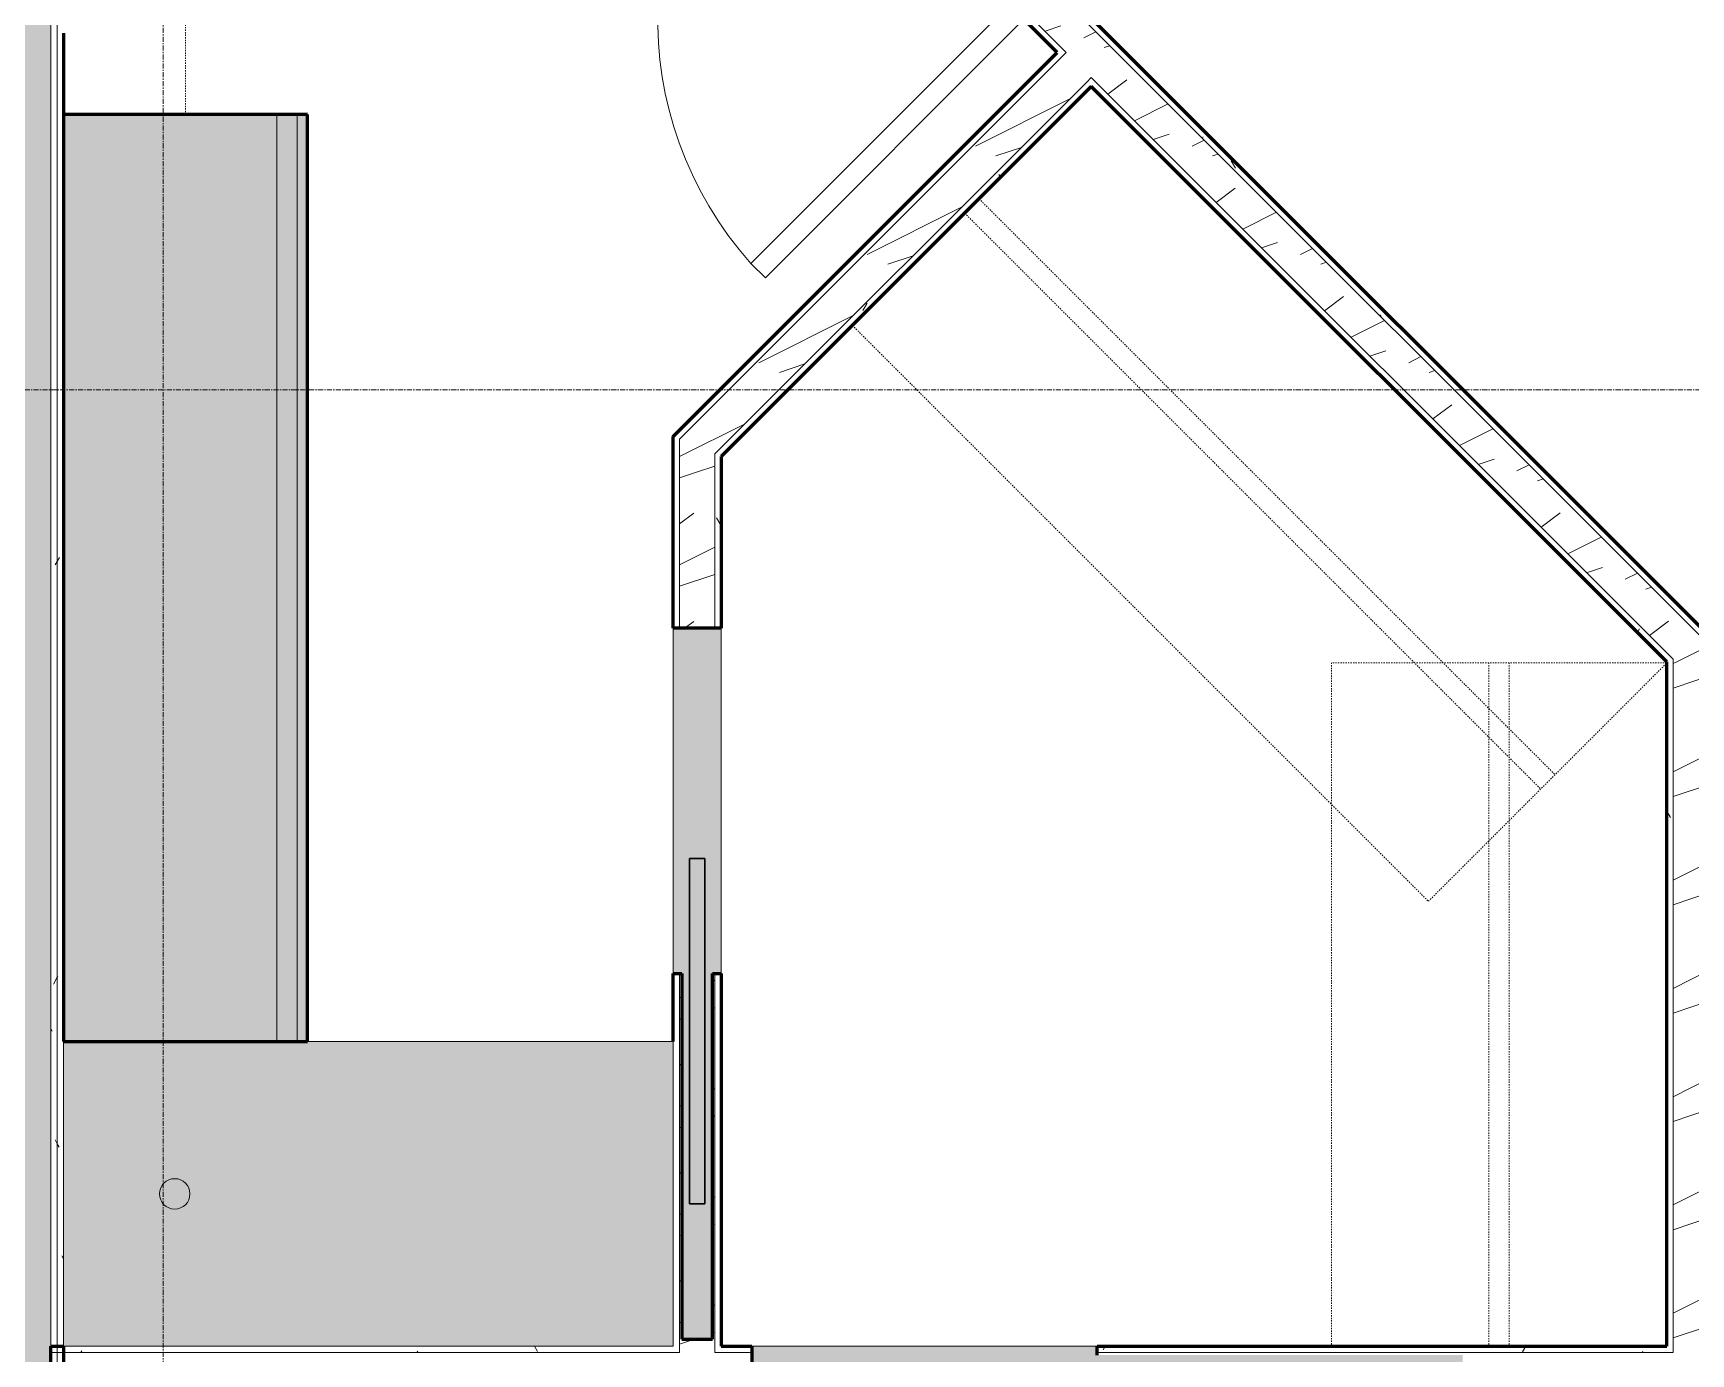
# Model space of a CAD drawing. Header units: inches. Extents: x -4061 to -1937, y 10959 to 12323.
# Drawn here: x -2513.1 to -2349.9, y 11440.3 to 11570.3 of the extents above; entities that cross this region are included whole.
import ezdxf

# ---------------------------------------------------------------- set-up
doc = ezdxf.new("R2010")
doc.units = ezdxf.units.IN
doc.header["$MEASUREMENT"] = 0
doc.linetypes.add('Dash', pattern=[0.25, 0.125, -0.125])
doc.linetypes.add('Grid Line 1_2_', pattern=[0.8749999999999999, 0.4999999999999999, -0.125, 0.125, -0.125])
for name, color, linetype, lineweight in [('0-1', 7, 'Continuous', 5), ('0-2', 250, 'Continuous', 9), ('A-DOOR-1', 250, 'Continuous', 9), ('A-DOOR-2', 50, 'Continuous', 30), ('A-WALL', 113, 'Continuous', 18), ('A-WALL-1', 8, 'Continuous', 5), ('A-WALL-2', 10, 'Continuous', 60), ('A-WALL-3', 7, 'Continuous', 18), ('A-WALL-PATT-1', 250, 'Continuous', 9), ('A-WALL-PATT-2', 253, 'Continuous', 9), ('A-WALL-PATT-4', 111, 'Continuous', 9), ('I-WALL-2', 2, 'Continuous', 60), ('P-SANR-FIXT-2', 250, 'Continuous', 9), ('P-SANR-FIXT-3', 9, 'Continuous', 9), ('Q-CASE-1', 9, 'Continuous', 9), ('Q-CASE-2', 10, 'Continuous', 60), ('Q-CASE-3', 250, 'Continuous', 9), ('Q-CASE-HDLN-1', 250, 'Dash', 9), ('S-GRID-1', 1, 'Grid Line 1_2_', 9)]:
    doc.layers.add(name, color=color, linetype=linetype, lineweight=lineweight)
pattern_1 = [(0, (0, 0), (20.48, 5.12), [0.845, -14.515, 0.845, -14.515, -81.92]), (0, (0, 0), (20.48, 5.12), [-30.72, 0.845, -29.875, 0.845, -14.515, -35.84]), (0, (0, 0), (20.48, 5.12), [-76.8, 0.845, -9.395, 0.845, -24.755]), (120, (7.68, 2.56), (-14.67405006737632, 15.1762002695053), [0.8449999999999999, -14.515, 0.8449999999999999, -14.515, -81.91999999999999]), (120, (7.68, 2.56), (-14.67405006737632, 15.1762002695053), [-30.72, 0.8449999999999999, -29.875, 0.8449999999999999, -14.515, -35.84]), (120, (7.68, 2.56), (-14.67405006737632, 15.1762002695053), [-76.79999999999998, 0.8449999999999999, -9.394999999999998, 0.8449999999999999, -24.755]), (240, (10.24, 12.8), (-5.805949932623669, -20.2962002695053), [0.845, -14.515, 0.845, -14.515, -81.92]), (240, (10.24, 12.8), (-5.805949932623669, -20.2962002695053), [-30.72, 0.845, -29.875, 0.845, -14.515, -35.84]), (240, (10.24, 12.8), (-5.805949932623669, -20.2962002695053), [-76.8, 0.845, -9.395, 0.845, -24.755])]
pattern_2 = [(216.87, (4.265, 10.662), (31.98716190389133, 21.32545714244463), [5.331, -47.981]), (206.565, (10.662, 7.464), (-10.66247606731217, -10.66200980650436), [11.921, -11.921]), (198.435, (10.662, 2.132), (-21.3244936496746, -10.66258686177925), [6.743999999999999, -26.974])]

# ---------------------------------------------------------------- blocks, each defined once
blk = doc.blocks.new('Pocket_Door_2385 - 34_ x 80_-1722045-ENLARGED RCP - 3RD FLOOR PLAN - EAST')
at = {"layer": 'A-DOOR-2'}
for p, q in [((-39.66666666666676, 0.7499999999999999), (-39.66666666666676, -0.7499999999999999)), ((-5.666666666666763, 0.7499999999999999), (-39.66666666666676, 0.7499999999999999)), ((-5.666666666666763, -0.7499999999999999), (-5.666666666666763, 0.7499999999999999)), ((-39.66666666666676, -0.7499999999999999), (-5.666666666666763, -0.7499999999999999))]:
    blk.add_line(p, q, dxfattribs=at)
blk = doc.blocks.new('Bath Tub - Maestro - 60_x30_-1352617-ENLARGED RCP - 3RD FLOOR PLAN - EAST')
at = {"layer": 'P-SANR-FIXT-3'}
blk.add_hatch(color=256, dxfattribs=at).paths.add_polyline_path([(20.99999999996112, 3.240074875066055e-12), (59.99999999999829, -8.526512829121204e-12), (60.00000000000716, 30.00000000000989), (-3.376499080331995e-11, 30.00000000007332), (-1.057287590811029e-11, 9.549694368615745e-12), (18.29999008009338, 3.922195901395751e-12)], flags=0)
at = {"layer": 'P-SANR-FIXT-2'}
for p, q in [((2.451372438372345e-13, -3.304023721284463e-13), (2.451372438372345e-13, 29.99999999999973)), ((2.451372438372345e-13, 29.99999999999973), (60.00000000000029, 29.99999999999972)), ((60.00000000000029, 29.99999999999972), (60.00000000000029, -3.35731442646647e-13)), ((60.00000000000029, -3.35731442646647e-13), (2.451372438372345e-13, -3.304023721284463e-13))]:
    blk.add_line(p, q, dxfattribs=at)
for radius, start, end in [(1.5, 4.420971007234288e-13, 180.0000000000002), (1.499999999999998, 180.0000000000002, 359.9999999999994)]:
    blk.add_arc((10.93750000000022, 14.9999999999997), radius, start, end, dxfattribs=at)
blk = doc.blocks.new('OD_CW_Upper Cabinet - OD_CW_Upper Cabinet-1867009-ENLARGED RCP - 3RD FLOOR PLAN - EAST')
at = {"layer": 'Q-CASE-HDLN-1'}
for p, q in [((0.7377049180327883, 11.99999999999999), (13.77857795177239, 11.99999999999999)), ((23.69683188429521, 11.99999999999999), (34.73770491801893, 11.99999999999999))]:
    blk.add_line(p, q, dxfattribs=at)
blk = doc.blocks.new('OD_CW_Base Cabinet - OD_CW_Base Cabinet-1953906-ENLARGED RCP - 3RD FLOOR PLAN - EAST')
at = {"layer": 'Q-CASE-1'}
for points in [[(0.7377049180404355, 5.700009919866374), (0.7377049180404355, 2.999999999998635), (92.01109509749573, 3.000000000000682), (92.01109509749521, 24.00000000000443), (0.7377049180399239, 24.00000000000238)], [(0.7377049179950744, 1.000000000000099), (92.01109509749521, 1.000000000002146), (92.01109509749521, 3.000000000000667), (0.7377049179950744, 2.999999999998621)], [(0.7377049179950744, 1.000000000000099), (0.7377049179950744, -1.421085471520991e-14), (92.01109509749521, 2.032152224273871e-12), (92.01109509749521, 1.000000000002146), (2.289115236166139, 1.000000000000099)]]:
    blk.add_hatch(color=256, dxfattribs=at).paths.add_polyline_path(points, flags=0)
at = {"layer": 'Q-CASE-2'}
for p, q in [((92.01109509748775, 24.00000000000016), (0.7377049180327829, 24.00000000000016)), ((0.7377049180327883, 24.00000000000016), (0.7377049180327883, 1.225686219186177e-13)), ((92.01109509748775, 1.212363542890675e-13), (92.01109509748775, 24.00000000000016)), ((0.7377049180327883, 1.212363542890675e-13), (92.01109509748775, 1.212363542890675e-13))]:
    blk.add_line(p, q, dxfattribs=at)
at = {"layer": 'Q-CASE-3'}
for p, q in [((0.7377049180327488, 24.00000000000016), (0.7377049180327786, 2.999999999998593)), ((0.7377049180327488, 24.00000000000016), (92.0110950974877, 24.00000000000029)), ((92.01109509748774, 2.999999999998721), (92.0110950974877, 24.00000000000029)), ((0.7377049180327786, 2.999999999998592), (92.01109509748774, 2.999999999998721)), ((92.01109509748774, 1.000000000000257), (92.01109509748774, 2.999999999998707)), ((0.7377049180333237, 1.000000000000128), (92.01109509748774, 1.000000000000257)), ((0.7377049180327816, 1.000000000000128), (92.01109509748774, 1.000000000000257)), ((0.7377049180333252, 1.27750454303064e-13), (92.01109509748774, 2.566665805839265e-13)), ((92.01109509748774, 2.566665805839265e-13), (92.01109509748774, 1.000000000000257))]:
    blk.add_line(p, q, dxfattribs=at)
blk = doc.blocks.new('Single-Flush - 36_ x 84_-1372824-ENLARGED RCP - 3RD FLOOR PLAN - EAST')
at = {"layer": 'A-DOOR-1'}
blk.add_arc((18.00000000000094, -2.374999999999582), 36.06659275674493, 179.9999999999998, 266.8211477580812, dxfattribs=at)
at = {"layer": 'A-DOOR-2'}
for p, q in [((16, -2.374999999999781), (16, -38.38609708243906)), ((18.00000000000094, -2.374999999999781), (16, -2.374999999999781)), ((18.00000000000094, -2.374999999999781), (18.00000000000094, -38.38609708243906)), ((18.00000000000094, -38.38609708243906), (16, -38.38609708243906))]:
    blk.add_line(p, q, dxfattribs=at)
blk = doc.blocks.new('OD_CW_Closet - OD_CW_Closet-2068594-ENLARGED RCP - 3RD FLOOR PLAN - EAST')
at = {"layer": 'Q-CASE-HDLN-1'}
for p, q in [((80.93781380260386, -9.265165042953864), (80.93781380260386, 23.91340990855214)), ((0.7377049180327883, 8.367417478522999), (80.93781380260386, 8.367417478522999)), ((0.7377049180327883, 6.367417478523), (80.93781380260386, 6.367417478523)), ((0.7377049180327883, -9.265165042953864), (80.93781380260386, -9.265165042953864))]:
    blk.add_line(p, q, dxfattribs=at)
blk = doc.blocks.new('OD_CW_Closet - OD_CW_Closet-2068562-ENLARGED RCP - 3RD FLOOR PLAN - EAST')
at = {"layer": 'Q-CASE-HDLN-1'}
for p, q in [((0.7377049180327869, 24.00000000000012), (0.7377049180327869, -9.000000000000057)), ((0.7377049180327883, 8.499999999999865), (68.04289705791334, 8.499999999999865)), ((0.7377049180327883, 6.499999999999867), (68.04289705791334, 6.499999999999867)), ((0.7377049180327883, -9.000000000000126), (68.04289705791334, -9.000000000000126))]:
    blk.add_line(p, q, dxfattribs=at)
blk = doc.blocks.new('CTR - 1st Phase - Unit Layouts_rvt-1-ENLARGED RCP - 3RD FLOOR PLAN - EAST')
at = {"layer": 'A-WALL-1'}
for points in [[(-2449.248736681041, 11441.71600593138), (-2446.248736681042, 11441.71600593138), (-2446.248736681041, 11477.71600593138), (-2445.37373668104, 11477.71600593138), (-2445.373736681039, 11511.71600593138), (-2450.123736681039, 11511.71600593138), (-2450.123736681039, 11477.71600593138), (-2449.248736681041, 11477.71600593138), (-2449.248736681041, 11452.59878664744)], [(-2418.297093720523, 11436.27388334235), (-2408.373736681041, 11436.27388334235), (-2408.373736681041, 11437.14888334235), (-2372.373736681041, 11437.14888334235), (-2372.373736681041, 11440.14888334235), (-2408.373736681041, 11440.14888334235), (-2408.373736681041, 11441.02388334235), (-2442.373736681042, 11441.02388334235), (-2442.373736681042, 11436.27388334235), (-2430.506666314607, 11436.27388334235)]]:
    blk.add_hatch(color=256, dxfattribs=at).paths.add_polyline_path(points, flags=0)
at = {"layer": 'A-WALL-PATT-1'}
h = blk.add_hatch(dxfattribs=at)
h.set_pattern_fill('FP_1', color=256, style=0, pattern_type=2)
h.set_pattern_definition(pattern_1)
h.paths.add_polyline_path([(-2292.323736657585, 11454.2775398556), (-2292.323736657585, 11455.16142333208), (-2296.959512568682, 11459.7971992432), (-2297.401454306926, 11459.35525750497), (-2292.948736657598, 11454.9025398556)], flags=0)
h.paths.add_polyline_path([(-2341.242074740376, 11503.19587793865), (-2340.800133002133, 11503.63781967689), (-2412.217917901789, 11575.05560457692), (-2412.659859640033, 11574.61366283868), (-2341.684016478615, 11503.63781967689)], flags=0)
h.paths.add_polyline_path([(-2438.11570376268, 11600.06950696146), (-2437.673762024437, 11600.5114486997), (-2477.70319927638, 11640.54088595185), (-2478.145141014624, 11640.09894421361), (-2440.590577496839, 11602.54438069563)], flags=0)
h = blk.add_hatch(dxfattribs=at)
h.set_pattern_fill('FP_1', color=256, style=0, pattern_type=2)
h.set_pattern_definition(pattern_1)
h.paths.add_polyline_path([(-2296.448736657616, 11452.56890891082), (-2296.448736657616, 11453.45279238731), (-2299.876328041087, 11456.88038377082), (-2300.31826977933, 11456.43844203258), (-2296.959512568682, 11453.07968482192)], flags=0)
h.paths.add_polyline_path([(-2344.158890212778, 11500.27906246626), (-2343.716948474536, 11500.7210042045), (-2348.173736657486, 11505.17779238747), (-2348.173736657486, 11504.29390891099), (-2344.600831951016, 11500.7210042045)], flags=0)
h.paths.add_polyline_path([(-2351.673736657616, 11507.79390891114), (-2351.673736657477, 11508.67779238749), (-2408.947549040245, 11565.95160477055), (-2409.389490778483, 11565.50966303231), (-2352.298736657477, 11508.418908911)], flags=0)
h.paths.add_polyline_path([(-2411.86436451263, 11567.98453676647), (-2411.422422774391, 11568.42647850471), (-2415.134733374191, 11572.13878910453), (-2415.576675112432, 11571.69684736629), (-2412.30630625088, 11568.42647850472)], flags=0)
h.paths.add_polyline_path([(-2441.032519235082, 11597.15269148907), (-2440.590577496839, 11597.59463322731), (-2480.620014748782, 11637.62407047947), (-2481.061956487026, 11637.18212874123), (-2441.474460973319, 11597.59463322731)], flags=0)
h = blk.add_hatch(dxfattribs=at)
h.set_pattern_fill('FP_1', color=256, style=0, pattern_type=2)
h.set_pattern_definition(pattern_1)
h.paths.add_polyline_path([(-2445.998736681039, 11528.01653365328), (-2408.947549040245, 11565.06772129406), (-2409.389490778483, 11565.50966303231), (-2445.998736681039, 11528.90041712977), (-2445.998736681039, 11528.64153365329)], flags=0)
h = blk.add_hatch(dxfattribs=at)
h.set_pattern_fill('FP_1', color=256, style=0, pattern_type=2)
h.set_pattern_definition(pattern_1)
h.paths.add_polyline_path([(-2445.373736681041, 11441.02388334235), (-2445.37373668104, 11477.71600593138), (-2445.998736681042, 11477.71600593138), (-2445.998736681041, 11441.02388334235)], flags=0)
h.paths.add_polyline_path([(-2445.373736681039, 11511.71600593138), (-2445.373736681039, 11528.64153365329), (-2445.998736681039, 11528.01653365328), (-2445.998736681039, 11511.71600593138)], flags=0)
h = blk.add_hatch(dxfattribs=at)
h.set_pattern_fill('FP_1', color=256, style=0, pattern_type=2)
h.set_pattern_definition(pattern_1)
h.paths.add_polyline_path([(-2351.673736657617, 11441.02388334235), (-2351.673736657616, 11507.79390891114), (-2352.298736657616, 11508.418908911), (-2352.298736657617, 11441.02388334235)], flags=0)
h = blk.add_hatch(dxfattribs=at)
h.set_pattern_fill('FP_1', color=256, style=0, pattern_type=2)
h.set_pattern_definition(pattern_1)
h.paths.add_polyline_path([(-2297.073736657623, 11440.39888334235), (-2297.073736657623, 11441.02388334235), (-2348.173736657486, 11441.02388334235), (-2348.173736657486, 11440.39888334235), (-2307.872505745178, 11440.39888334235)], flags=0)
h.paths.add_polyline_path([(-2394.123736781736, 11440.39888334235), (-2351.673736657617, 11440.39888334235), (-2351.673736657617, 11441.02388334235), (-2408.373736681041, 11441.02388334235), (-2408.373736681041, 11440.39888334235)], flags=0)
h.paths.add_polyline_path([(-2445.998736681042, 11440.39888334235), (-2442.373736681042, 11440.39888334235), (-2442.373736681042, 11441.02388334235), (-2445.998736681041, 11441.02388334235)], flags=0)
h.paths.add_polyline_path([(-2449.498736681042, 11440.39888334235), (-2449.498736681042, 11441.02388334235), (-2510.123736679425, 11441.02388334191), (-2510.123736679425, 11440.39888334235), (-2450.123736679417, 11440.39888334235)], flags=0)
at = {"layer": 'A-WALL-PATT-2'}
h = blk.add_hatch(dxfattribs=at)
h.set_pattern_fill('FP_2', color=256, style=0, pattern_type=2)
h.set_pattern_definition(pattern_2)
h.paths.add_polyline_path([(-2292.948736657598, 11449.95279238729), (-2292.948736657598, 11454.9025398556), (-2297.401454306927, 11459.35525750497), (-2299.876328041087, 11456.88038377082), (-2295.564853181111, 11452.56890891082)], flags=0)
h.paths.add_polyline_path([(-2343.716948474536, 11500.7210042045), (-2341.242074740376, 11503.19587793865), (-2412.659859640033, 11574.61366283868), (-2415.134733374191, 11572.13878910453), (-2344.158890212778, 11501.16294594274)], flags=0)
h.paths.add_polyline_path([(-2440.590577496839, 11597.59463322731), (-2438.11570376268, 11600.06950696146), (-2478.145141014624, 11640.09894421361), (-2480.620014748782, 11637.62407047947), (-2449.820010284784, 11606.82406601531)], flags=0)
h = blk.add_hatch(dxfattribs=at)
h.set_pattern_fill('FP_2', color=256, style=0, pattern_type=2)
h.set_pattern_definition(pattern_2)
h.paths.add_polyline_path([(-2449.498736681039, 11525.40041712977), (-2408.947549040245, 11565.95160477055), (-2411.422422774391, 11568.42647850471), (-2449.498736681039, 11530.35016459807), (-2449.498736681039, 11528.01653365328)], flags=0)
h = blk.add_hatch(dxfattribs=at)
h.set_pattern_fill('FP_2', color=256, style=0, pattern_type=2)
h.set_pattern_definition(pattern_2)
h.paths.add_polyline_path([(-2446.248736681042, 11440.39888334235), (-2445.998736681042, 11440.39888334235), (-2445.998736681042, 11477.71600593129), (-2446.248736681041, 11477.71600593138), (-2446.248736681041, 11441.71600593138), (-2449.248736681041, 11441.71600593138), (-2449.248736681042, 11477.71600593138), (-2449.49873668104, 11477.71600593138), (-2449.498736681042, 11440.39888334235), (-2449.248736681042, 11440.39888334235)], flags=0)
h.paths.add_polyline_path([(-2445.998736681039, 11511.71600593138), (-2445.998736681039, 11528.90041712977), (-2449.498736681039, 11525.40041712977), (-2449.498736681039, 11511.71600593138), (-2446.248736681041, 11511.71600593138)], flags=0)
h = blk.add_hatch(dxfattribs=at)
h.set_pattern_fill('FP_2', color=256, style=0, pattern_type=2)
h.set_pattern_definition(pattern_2)
h.paths.add_polyline_path([(-2348.173736657618, 11440.39888334235), (-2348.173736657486, 11505.17779238747), (-2351.673736657477, 11508.67779238748), (-2351.673736657479, 11440.39888334237)], flags=0)
h = blk.add_hatch(dxfattribs=at)
h.set_pattern_fill('FP_2', color=256, style=0, pattern_type=2)
h.set_pattern_definition(pattern_2)
h.paths.add_polyline_path([(-2297.073736657623, 11436.89888334234), (-2296.448736657616, 11436.89888334234), (-2296.448736657616, 11440.39888334235), (-2408.373736681041, 11440.39888334235), (-2408.373736681041, 11440.14888334235), (-2372.373736681041, 11440.14888334235), (-2372.37373668104, 11437.14888334235), (-2408.373736681041, 11437.14888334235), (-2408.373736681041, 11436.89888334235), (-2307.872505745178, 11436.89888334234)], flags=0)
h.paths.add_polyline_path([(-2489.123736679454, 11436.89888334235), (-2442.373736681042, 11436.89888334235), (-2442.373736681042, 11440.39888334235), (-2510.123736679425, 11440.39888334235), (-2510.123736679336, 11436.89888334235), (-2491.823746599322, 11436.89888334235)], flags=0)
at = {"layer": 'A-WALL-2'}
for p, q in [((-2412.217917901788, 11575.05560457691), (-2342.037569869205, 11504.87525654396)), ((-2412.30630625087, 11568.4264785047), (-2415.576675112433, 11571.69684736628)), ((-2450.123736681036, 11530.60904807455), (-2412.306306250869, 11568.4264785047)), ((-2408.947549040241, 11565.06772129406), (-2445.373736681037, 11528.64153365328)), ((-2352.298736657475, 11508.41890891099), (-2408.947549040242, 11565.06772129406)), ((-2450.123736681036, 11529.72516459807), (-2450.123736681036, 11530.60904807455)), ((-2450.123736681036, 11523.89153365328), (-2450.123736681036, 11529.72516459807)), ((-2445.373736681036, 11528.64153365328), (-2445.373736681037, 11511.71600593137)), ((-2450.123736681037, 11511.71600593137), (-2450.123736681037, 11523.89153365328)), ((-2445.373736681037, 11511.71600593137), (-2450.123736681037, 11511.71600593137)), ((-2352.298736657614, 11441.02388334234), (-2352.298736657475, 11508.41890891099)), ((-2450.123736681039, 11471.02388334192), (-2450.123736681039, 11477.71600593137)), ((-2450.123736681039, 11477.71600593137), (-2449.248736681038, 11477.71600593137)), ((-2449.248736681038, 11477.71600593137), (-2449.24873668104, 11441.71600593137)), ((-2446.24873668104, 11441.71600593137), (-2446.248736681038, 11477.71600593137)), ((-2446.248736681038, 11477.71600593137), (-2445.373736681039, 11477.71600593137)), ((-2445.373736681039, 11477.71600593137), (-2445.37373668104, 11441.02388334234)), ((-2511.373736679678, 11436.27388334234), (-2511.373736679677, 11441.02388334234)), ((-2511.373736679677, 11441.02388334234), (-2510.123736679414, 11441.02388334234)), ((-2449.24873668104, 11441.71600593137), (-2446.24873668104, 11441.71600593137)), ((-2445.37373668104, 11441.02388334234), (-2442.37373668104, 11441.02388334234)), ((-2442.37373668104, 11441.02388334234), (-2442.37373668104, 11436.27388334234)), ((-2408.37373668104, 11440.14888334234), (-2408.37373668104, 11441.02388334234)), ((-2408.37373668104, 11441.02388334234), (-2352.298736657614, 11441.02388334234))]:
    blk.add_line(p, q, dxfattribs=at)
at = {"layer": 'A-WALL-3'}
for p, q in [((-2412.65985964003, 11574.61366283867), (-2341.242074740374, 11503.19587793864)), ((-2415.13473337419, 11572.13878910452), (-2411.422422774387, 11568.4264785047)), ((-2411.864364512628, 11567.98453676646), (-2449.498736681036, 11530.35016459806)), ((-2411.864364512629, 11567.98453676646), (-2411.422422774386, 11568.4264785047)), ((-2409.389490778482, 11565.5096630323), (-2445.998736681036, 11528.90041712976)), ((-2409.389490778482, 11565.5096630323), (-2408.94754904024, 11565.95160477054)), ((-2408.947549040239, 11565.95160477054), (-2351.673736657475, 11508.67779238747)), ((-2449.498736681036, 11530.35016459807), (-2449.498736681037, 11525.40041712976)), ((-2445.998736681036, 11528.90041712976), (-2445.998736681036, 11528.01653365328)), ((-2445.998736681036, 11528.01653365328), (-2445.998736681037, 11511.71600593137)), ((-2449.498736681037, 11525.40041712976), (-2449.498736681037, 11524.51653365328)), ((-2449.498736681037, 11524.51653365328), (-2449.498736681037, 11511.71600593137)), ((-2450.123736681037, 11511.71600593137), (-2450.123736681039, 11477.71600593137)), ((-2445.373736681039, 11477.71600593137), (-2445.373736681037, 11511.71600593137)), ((-2351.673736657477, 11507.79390891099), (-2351.673736657474, 11508.67779238747)), ((-2351.673736657614, 11441.02388334234), (-2351.673736657477, 11507.79390891099)), ((-2449.498736681038, 11477.71600593137), (-2449.49873668104, 11441.02388334234)), ((-2445.998736681038, 11477.71600593137), (-2445.99873668104, 11441.02388334234)), ((-2511.373736679677, 11440.39888334234), (-2449.49873668104, 11440.39888334234)), ((-2449.49873668104, 11440.39888334234), (-2449.49873668104, 11441.02388334234)), ((-2445.99873668104, 11440.39888334234), (-2445.99873668104, 11441.02388334234)), ((-2445.99873668104, 11440.39888334234), (-2442.37373668104, 11440.39888334234)), ((-2408.37373668104, 11441.02388334234), (-2442.373736681039, 11441.02388334234)), ((-2408.37373668104, 11440.39888334234), (-2351.673736657616, 11440.39888334234)), ((-2351.673736657616, 11440.39888334234), (-2351.673736657614, 11441.02388334234))]:
    blk.add_line(p, q, dxfattribs=at)
at = {"layer": '0-2'}
for name, p, rotation in [('Single-Flush - 36_ x 84_-1372824-ENLARGED RCP - 3RD FLOOR PLAN - EAST', (-2426.625218568433, 11586.10414803299), 314.9999999998498), ('OD_CW_Upper Cabinet - OD_CW_Upper Cabinet-1867009-ENLARGED RCP - 3RD FLOOR PLAN - EAST', (-2486.123736677646, 11561.55956860301), 90.00000000000087), ('OD_CW_Closet - OD_CW_Closet-2068594-ENLARGED RCP - 3RD FLOOR PLAN - EAST', (-2426.439747959302, 11548.61879467522), 314.9999999999445), ('OD_CW_Base Cabinet - OD_CW_Base Cabinet-1953906-ENLARGED RCP - 3RD FLOOR PLAN - EAST', (-2486.123736679461, 11470.28617842393), 89.99999999999835), ('OD_CW_Closet - OD_CW_Closet-2068562-ENLARGED RCP - 3RD FLOOR PLAN - EAST', (-2376.298736679275, 11509.06678040032), 269.9999999999417), ('Pocket_Door_2385 - 34_ x 80_-1722045-ENLARGED RCP - 3RD FLOOR PLAN - EAST', (-2447.748736681038, 11494.71600593137), 89.99999999999787)]:
    blk.add_blockref(name, p, dxfattribs=dict(at, rotation=rotation))
blk.add_blockref('Bath Tub - Maestro - 60_x30_-1352617-ENLARGED RCP - 3RD FLOOR PLAN - EAST', (-2510.12373667942, 11441.0238833419), dxfattribs=at)
blk = doc.blocks.new('CTR - 1st Phase - Shell_rvt-1-ENLARGED RCP - 3RD FLOOR PLAN - EAST')
at = {"layer": 'S-GRID-1'}
for p, q in [((-2500.323736679706, 10958.72256922519), (-2500.323736679695, 12290.35119310537)), ((-1936.8318968875, 11535.18939611053), (-4027.878090368345, 11535.18939611053))]:
    blk.add_line(p, q, dxfattribs=at)

msp = doc.modelspace()

# ---------------------------------------------------------------- hatches: boundary and pattern name
at = {"layer": 'A-WALL-PATT-4'}
h = msp.add_hatch(dxfattribs=at)
h.set_pattern_fill('FP_4', color=256, style=0, pattern_type=2)
h.set_pattern_definition([(161.57, (0.32, 0.32), (-2.560496184573631, -0.0005373861552858683), [0, -18.214, 2.022, 0]), (18.43, (-0.32, 0.32), (-2.560496184573631, 0.0005373861552860904), [0, -18.214, 2.022, 0]), (108.43, (0.32, 0.32), (1.279220909290681, -6.400876726295667), [6.069999999999999, -14.166]), (71.57, (-0.32, 0.32), (1.279220909290681, 6.400876726295667), [6.07, -14.166])])
h.paths.add_polyline_path([(-2514.817651706091, 11255.2643961105), (-2511.373736679337, 11255.2643961105), (-2511.375748395582, 11644.86439611052), (-2514.873736679347, 11644.86439611052), (-2514.873736679349, 11255.2643961105)], flags=0)
h = msp.add_hatch(dxfattribs=at)
h.set_pattern_fill('FP_1', color=256, style=0, pattern_type=2)
h.set_pattern_definition(pattern_1)
h.paths.add_polyline_path([(-2511.373736679337, 11255.63939611051), (-2510.748736679349, 11255.63939611051), (-2510.748736679347, 11644.23939611052), (-2511.373736679346, 11644.23939611052), (-2511.373736679337, 11255.82689611048)], flags=0)
h = msp.add_hatch(dxfattribs=at)
h.set_pattern_fill('FP_1', color=256, style=0, pattern_type=2)
h.set_pattern_definition(pattern_1)
h.paths.add_polyline_path([(-2510.123736679337, 11255.63939611051), (-2510.123736679457, 11570.3210519718), (-2510.423736677984, 11570.3210519718), (-2510.423736677984, 11590.27349507031), (-2510.123736679335, 11590.27349507031), (-2510.123736679335, 11643.61439611052), (-2510.748736679347, 11643.61439611052), (-2510.748736679349, 11255.63939611051)], flags=0)

# ---------------------------------------------------------------- linework, layer by layer
at = {"layer": 'A-WALL'}
for p, q in [((-2511.373736679344, 11644.86439611051), (-2511.373736679335, 11255.26439611049)), ((-2510.748736679344, 11644.23939611051), (-2510.748736679335, 11255.26439611049))]:
    msp.add_line(p, q, dxfattribs=at)
at = {"layer": 'I-WALL-2'}
for p, q in [((-2510.123736679343, 11570.32105197179), (-2510.123736679342, 11562.29727352142)), ((-2510.123736679339, 11441.0238833419), (-2510.123736679338, 11373.05071895333))]:
    msp.add_line(p, q, dxfattribs=at)

# ---------------------------------------------------------------- block references
at = {"layer": '0-1'}
for name in ['CTR - 1st Phase - Shell_rvt-1-ENLARGED RCP - 3RD FLOOR PLAN - EAST', 'CTR - 1st Phase - Unit Layouts_rvt-1-ENLARGED RCP - 3RD FLOOR PLAN - EAST']:
    msp.add_blockref(name, (0, 0), dxfattribs=at)

doc.saveas('drawing.dxf')
